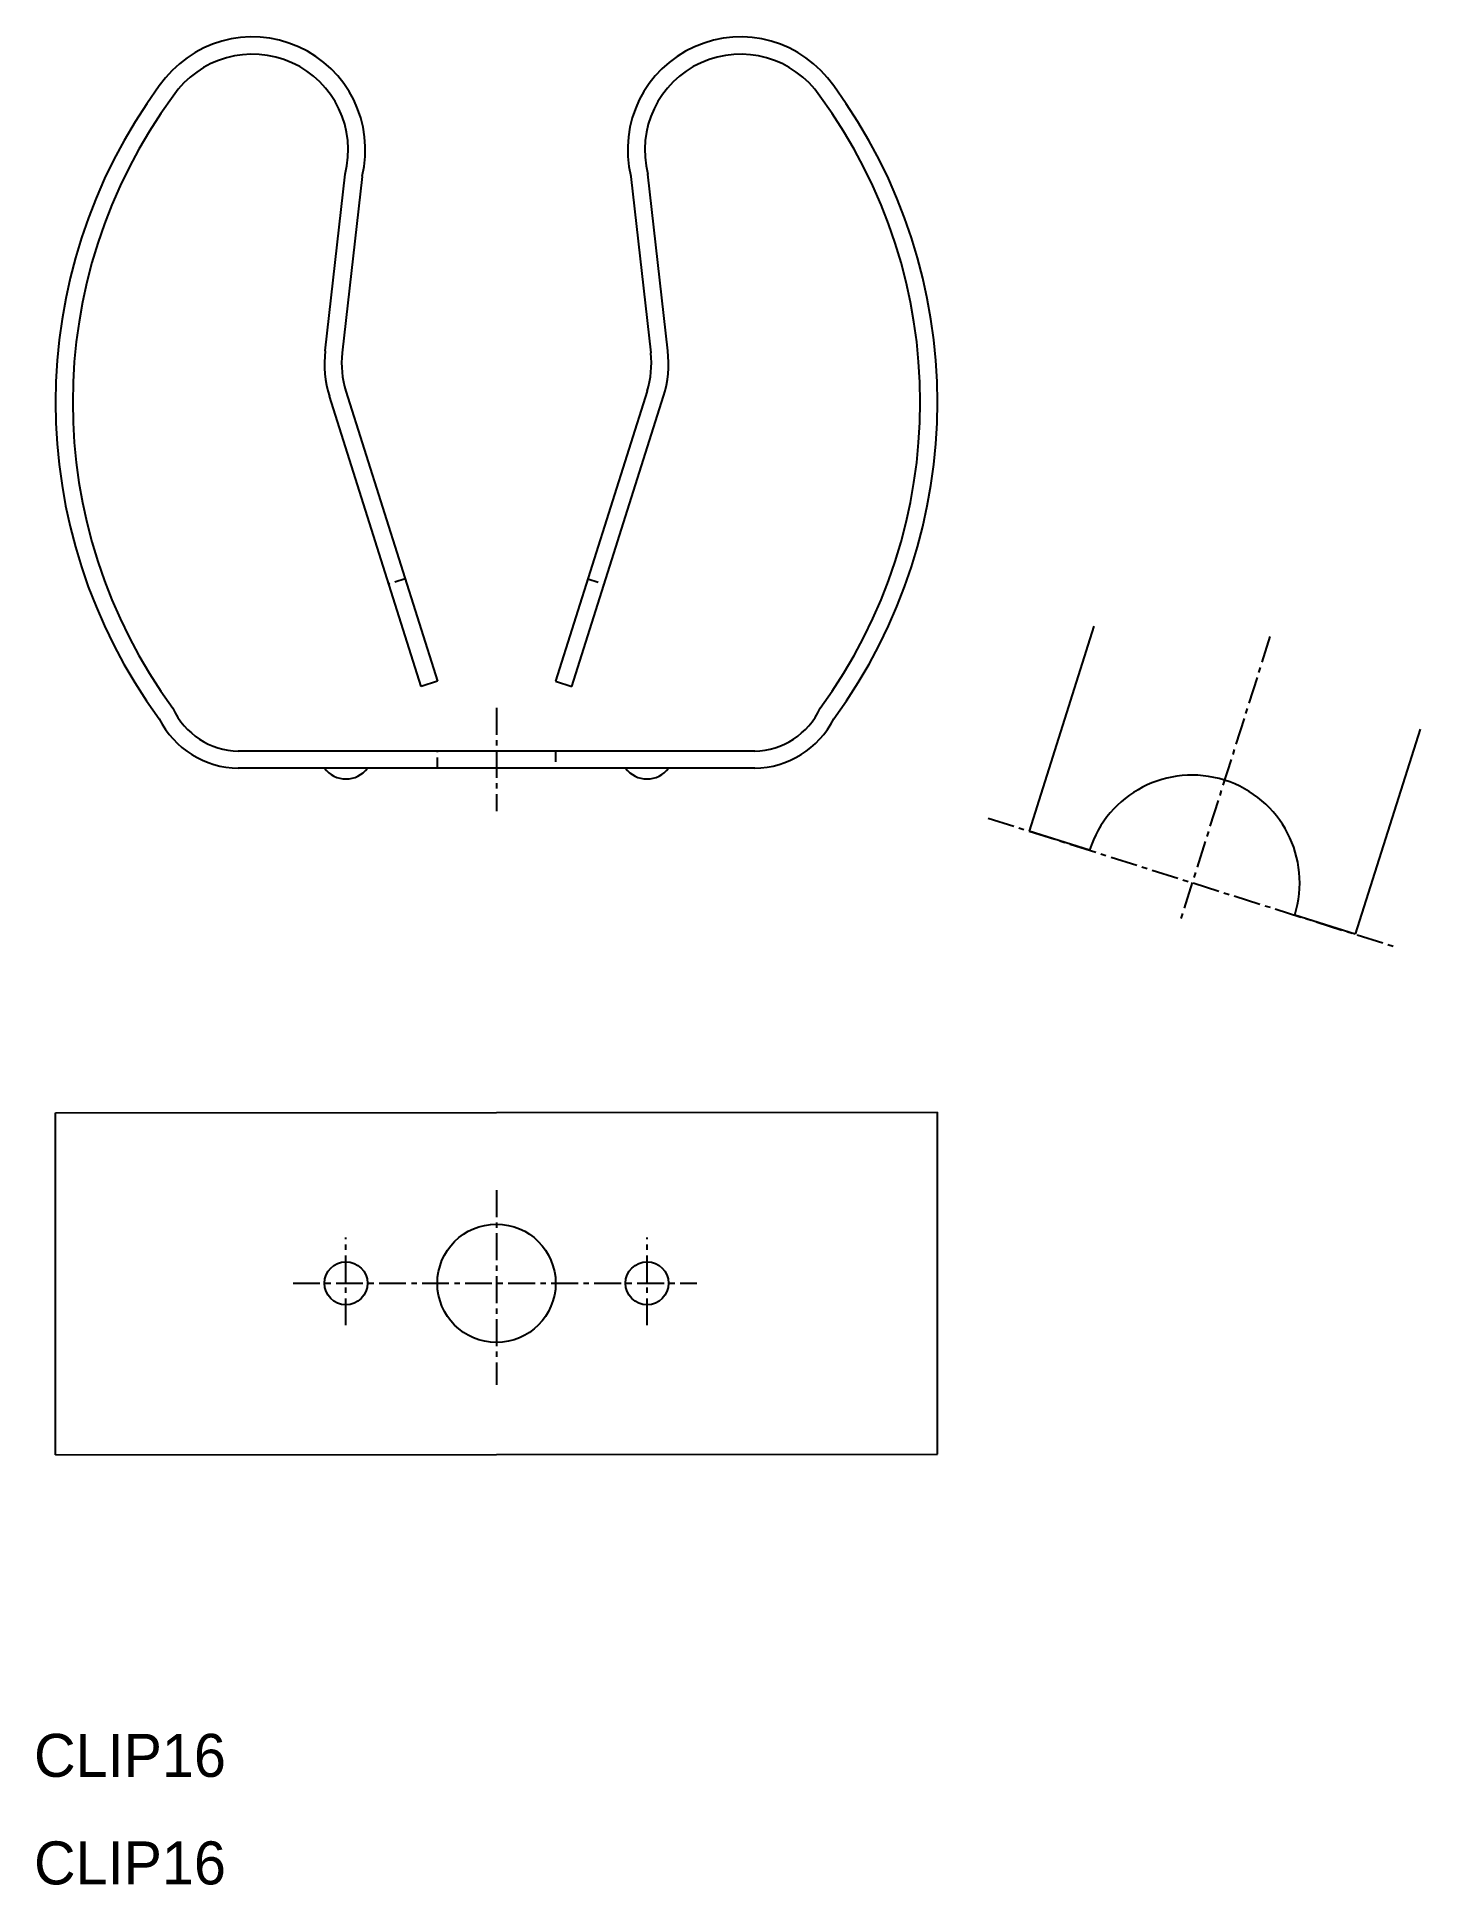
# Model space of a CAD drawing. Extents: x -680.5 to -616.2, y -1079.3 to -993.4.
import ezdxf

# ---------------------------------------------------------------- set-up
doc = ezdxf.new("R2010")
doc.units = 0
doc.linetypes.add('CENTER', pattern=[2, 1.25, -0.25, 0.25, -0.25])
doc.linetypes.add('DASHED', pattern=[0.75, 0.5, -0.25])
doc.layers.get('0').update_dxf_attribs({"linetype": 'CONTINUOUS'})
doc.layers.add('CENTER', color=1, linetype='CENTER')

msp = doc.modelspace()

# ---------------------------------------------------------------- linework, layer by layer
at = {"color": 7, "linetype": 'CONTINUOUS'}
for p, q in [((-667.076, -1007.986), (-666.151, -999.778)), ((-665.357, -999.876), (-666.282, -1008.083)), ((-652.87, -999.876), (-651.945, -1008.083)), ((-651.151, -1007.986), (-652.076, -999.778)), ((-662.613, -1023.595), (-666.88, -1010.103)), ((-666.118, -1009.862), (-661.85, -1023.354)), ((-652.109, -1009.862), (-656.376, -1023.354)), ((-655.613, -1023.595), (-651.346, -1010.103)), ((-631.335, -1020.786), (-634.351, -1030.32)), ((-661.85, -1023.354), (-662.613, -1023.595)), ((-656.376, -1023.354), (-655.613, -1023.595)), ((-616.175, -1025.58), (-619.191, -1035.115)), ((-671.117, -1026.595), (-647.109, -1026.595)), ((-647.109, -1027.395), (-671.117, -1027.395)), ((-631.538, -1031.21), (-634.351, -1030.32)), ((-619.191, -1035.115), (-622.004, -1034.225)), ((-679.614, -1043.421), (-638.613, -1043.395)), ((-679.614, -1059.321), (-679.614, -1043.421)), ((-638.613, -1059.295), (-638.613, -1043.395)), ((-679.614, -1059.321), (-638.613, -1059.295))]:
    msp.add_line(p, q, dxfattribs=at)
at = {"color": 3, "linetype": 'DASHED'}
for p, q in [((-663.358, -1018.587), (-664.121, -1018.828)), ((-654.868, -1018.587), (-654.105, -1018.828)), ((-661.863, -1027.395), (-661.863, -1026.595)), ((-656.363, -1026.595), (-656.363, -1027.395))]:
    msp.add_line(p, q, dxfattribs=at)
at = {"color": 7, "linetype": 'CONTINUOUS'}
for centre, radius in [((-659.113, -1051.345), 2.75), ((-666.113, -1051.345), 1), ((-652.113, -1051.345), 1)]:
    msp.add_circle(centre, radius, dxfattribs=at)
for centre, radius, start, end in [((-670.463, -998.647), 5.252, 346.47829, 145.46146), ((-647.763, -998.647), 5.252, 34.53854, 193.52171), ((-670.462, -998.652), 4.456, 345.3684, 145.8755), ((-647.764, -998.652), 4.456, 34.1245, 194.6316), ((-654.758, -1010.385), 24.855, 143.69935, 216.27926), ((-663.468, -1010.385), 24.855, 323.72074, 36.30065), ((-654.758, -1010.385), 24.056, 143.72645, 216.25217), ((-663.469, -1010.385), 24.056, 323.74783, 36.27355), ((-662.113, -1008.595), 5, 172.9945, 197.55082), ((-662.113, -1008.595), 4.2, 172.9945, 197.55082), ((-656.113, -1008.595), 4.2, 342.44918, 7.0055), ((-656.113, -1008.595), 5, 342.44918, 7.0055), ((-671.061, -1023.218), 4.178, 206.65095, 269.2328), ((-671.06, -1023.189), 3.407, 204.65119, 269.03798), ((-647.166, -1023.189), 3.407, 270.96202, 335.34881), ((-647.165, -1023.218), 4.178, 270.7672, 333.34905), ((-666.113, -1026.645), 1.25, 216.86991, 323.1301), ((-652.113, -1026.645), 1.25, 216.8699, 323.13009)]:
    msp.add_arc(centre, radius, start, end, dxfattribs=at)
msp.add_arc((-626.771, -1032.717), 5, 342.44918, 162.44918)
at = {"layer": 'CENTER', "color": 1, "linetype": 'CENTER'}
for p, q in [((-623.152, -1021.276), (-627.374, -1034.624)), ((-659.113, -1024.595), (-659.113, -1029.395)), ((-636.258, -1029.717), (-617.284, -1035.718)), ((-659.113, -1047.02), (-659.113, -1056.063)), ((-666.113, -1053.296), (-666.113, -1049.22)), ((-652.113, -1053.296), (-652.113, -1049.22)), ((-668.572, -1051.345), (-649.792, -1051.345))]:
    msp.add_line(p, q, dxfattribs=at)

# ---------------------------------------------------------------- texts
for p in [(-680.613, -1074.295), (-680.613, -1079.295)]:
    msp.add_text('CLIP16', height=2).set_placement(p)

doc.saveas('drawing.dxf')
